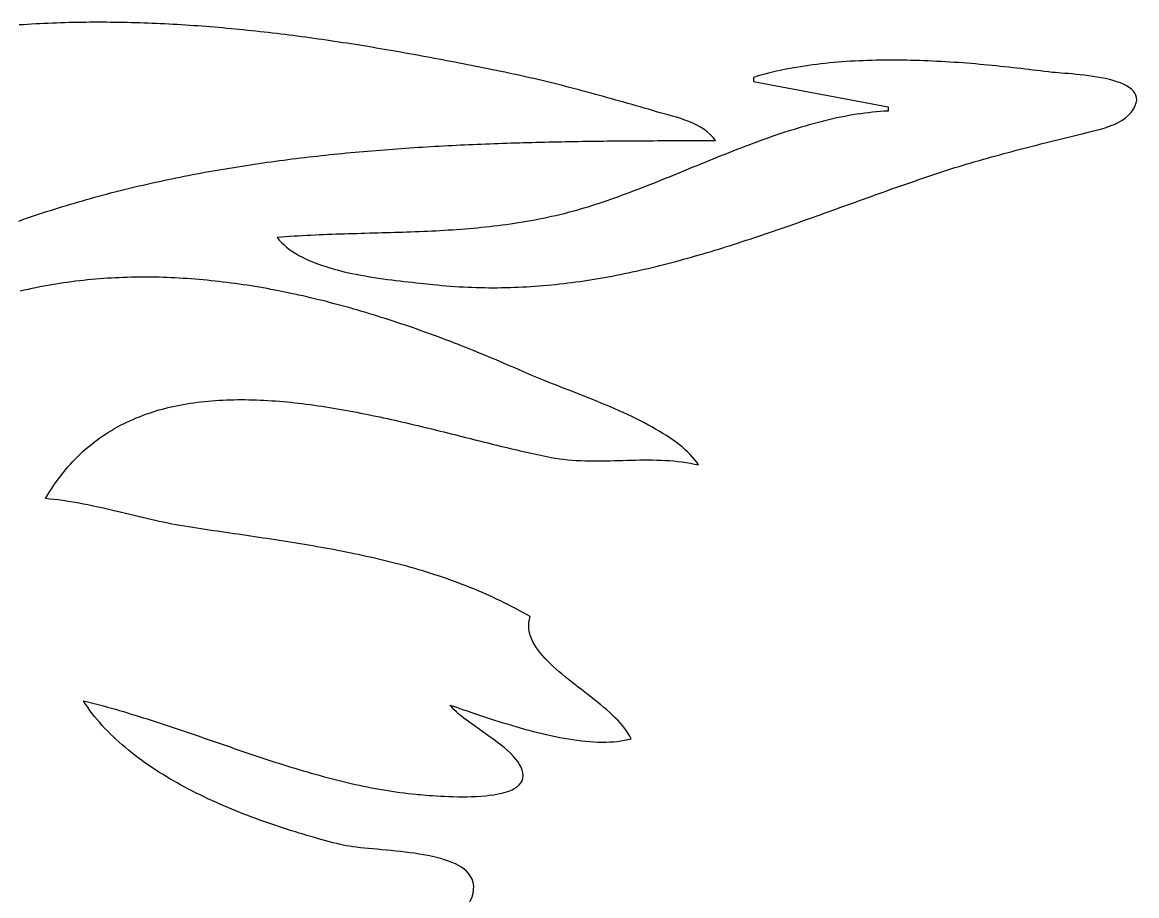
# Model space of a CAD drawing. Extents: x 0 to 3997, y 0 to 1531.
# Drawn here: x 3595.5 to 3860, y 764.7 to 972.1 of the extents above; entities that cross this region are included whole.
import ezdxf

# ---------------------------------------------------------------- set-up
doc = ezdxf.new("R2010")
doc.units = 0
doc.layers.add('C159', color=159, linetype='CONTINUOUS')

msp = doc.modelspace()

# ---------------------------------------------------------------- linework, layer by layer
at = {"layer": 'C159'}
for points in [[(3711, 959.9968), (3710.0127, 960.2008), (3709.0256, 960.404), (3708.0386, 960.6063), (3707.0518, 960.8077), (3706.065, 961.0081), (3705.0784, 961.2075), (3704.092, 961.4059), (3703.1056, 961.6034), (3702.1194, 961.7997), (3701.1333, 961.995), (3700.1473, 962.1892), (3699.1614, 962.3823), (3698.1756, 962.5742), (3697.1899, 962.765), (3696.2043, 962.9545), (3695.2189, 963.1429), (3694.2335, 963.33), (3693.2482, 963.5158), (3692.263, 963.7003), (3691.2779, 963.8835), (3690.2929, 964.0654), (3689.308, 964.2459), (3688.3231, 964.4249), (3687.3384, 964.6026), (3686.3537, 964.7789), (3685.369, 964.9536), (3684.3845, 965.1269), (3683.4, 965.2986), (3682.4156, 965.4689), (3681.4313, 965.6375), (3680.447, 965.8046), (3679.4627, 965.97), (3678.4786, 966.1338), (3677.4944, 966.2959), (3676.5104, 966.4563), (3675.5264, 966.6151), (3674.5424, 966.7721), (3673.5584, 966.9273), (3672.5745, 967.0807), (3671.5907, 967.2323), (3670.6069, 967.3821), (3669.6231, 967.53), (3668.6393, 967.676), (3667.6556, 967.8201), (3666.6719, 967.9623), (3665.6882, 968.1025), (3664.7045, 968.2407), (3663.7208, 968.3769), (3662.7372, 968.5111), (3661.7536, 968.6432), (3660.77, 968.7732), (3659.7863, 968.9012), (3658.8027, 969.0269), (3657.8191, 969.1506), (3656.8355, 969.272), (3655.8519, 969.3912), (3654.8682, 969.5082), (3653.8846, 969.6229), (3652.901, 969.7354), (3651.9173, 969.8455), (3650.9336, 969.9533), (3649.9499, 970.0588), (3648.9662, 970.1619), (3647.9824, 970.2625), (3646.9987, 970.3607), (3646.0148, 970.4565), (3645.031, 970.5498), (3644.0471, 970.6406), (3643.0632, 970.7288), (3642.0792, 970.8145), (3641.0952, 970.8977), (3640.1112, 970.9782), (3639.1271, 971.0561), (3638.1429, 971.1313), (3637.1587, 971.2038), (3636.1745, 971.2737), (3635.1901, 971.3408), (3634.2057, 971.4052), (3633.2213, 971.4668), (3632.2368, 971.5255), (3631.2522, 971.5815), (3630.2675, 971.6346), (3629.2828, 971.6848), (3628.298, 971.7322), (3627.3131, 971.7766), (3626.3281, 971.818), (3625.343, 971.8565), (3624.3579, 971.892), (3623.3726, 971.9244), (3622.3873, 971.9538), (3621.4019, 971.9802), (3620.4163, 972.0034), (3619.4307, 972.0235), (3618.4449, 972.0405), (3617.4591, 972.0542), (3616.4731, 972.0648), (3615.4871, 972.0722), (3614.5009, 972.0763), (3613.5146, 972.0772), (3612.5282, 972.0747), (3611.5416, 972.0689), (3610.5549, 972.0598), (3609.5681, 972.0473), (3608.5812, 972.0315), (3607.5941, 972.0122), (3606.6069, 971.9894), (3605.6196, 971.9632), (3604.6321, 971.9335), (3603.6445, 971.9003), (3602.6567, 971.8635), (3601.6688, 971.8231), (3600.6808, 971.7792), (3599.6925, 971.7316), (3598.7042, 971.6805), (3597.7156, 971.6256), (3596.7269, 971.567), (3595.7381, 971.5048), (3594.749, 971.4388)], [(3859.6318, 952.2963), (3859.866, 952.9742), (3859.9659, 953.6098), (3859.9392, 954.2045), (3859.7934, 954.76), (3859.5364, 955.2775), (3859.1757, 955.7587), (3858.7191, 956.2049), (3858.1744, 956.6177), (3857.5491, 956.9986), (3856.851, 957.349), (3856.0878, 957.6703), (3855.2672, 957.9641), (3854.3968, 958.2319), (3853.4844, 958.4751), (3852.5377, 958.6952), (3851.5643, 958.8937), (3850.572, 959.0721), (3849.5685, 959.2318), (3848.5613, 959.3743), (3847.5584, 959.501), (3846.5672, 959.6136), (3845.5956, 959.7134), (3844.6513, 959.8019), (3843.7418, 959.8807), (3842.875, 959.9511), (3842.0585, 960.0147), (3841.2999, 960.0729), (3840.6071, 960.1272), (3839.9878, 960.1791), (3839.4495, 960.23), (3839, 960.2816), (3838.088, 960.3992), (3837.1691, 960.5162), (3836.2435, 960.6323), (3835.3114, 960.7475), (3834.373, 960.8615), (3833.4285, 960.9742), (3832.4782, 961.0856), (3831.5222, 961.1954), (3830.5607, 961.3035), (3829.594, 961.4099), (3828.6222, 961.5143), (3827.6457, 961.6165), (3826.6645, 961.7166), (3825.6789, 961.8143), (3824.6891, 961.9095), (3823.6953, 962.0021), (3822.6977, 962.0919), (3821.6966, 962.1787), (3820.692, 962.2625), (3819.6844, 962.3432), (3818.6738, 962.4205), (3817.6604, 962.4943), (3816.6445, 962.5646), (3815.6263, 962.631), (3814.606, 962.6937), (3813.5837, 962.7523), (3812.5598, 962.8067), (3811.5344, 962.8569), (3810.5077, 962.9026), (3809.48, 962.9438), (3808.4513, 962.9802), (3807.4221, 963.0118), (3806.3924, 963.0385), (3805.3624, 963.06), (3804.3325, 963.0762), (3803.3027, 963.0871), (3802.2733, 963.0924), (3801.2445, 963.0921), (3800.2166, 963.086), (3799.1896, 963.0739), (3798.1639, 963.0557), (3797.1396, 963.0313), (3796.117, 963.0006), (3795.0962, 962.9634), (3794.0775, 962.9195), (3793.0611, 962.8689), (3792.0471, 962.8113), (3791.0358, 962.7467), (3790.0275, 962.675), (3789.0222, 962.5959), (3788.0203, 962.5093), (3787.0219, 962.4152), (3786.0272, 962.3133), (3785.0365, 962.2036), (3784.0499, 962.0858), (3783.0677, 961.9599), (3782.09, 961.8257), (3781.1172, 961.6831), (3780.1493, 961.5319), (3779.1866, 961.372), (3778.2293, 961.2033), (3777.2777, 961.0256), (3776.3318, 960.8388), (3775.3921, 960.6428), (3774.4585, 960.4374), (3773.5314, 960.2224), (3772.6109, 959.9978), (3771.6974, 959.7634), (3770.7909, 959.519), (3769.8917, 959.2646), (3769, 959)], [(3746, 950.8587), (3745.0351, 951.1368), (3744.0701, 951.4149), (3743.1049, 951.6928), (3742.1395, 951.9705), (3741.1738, 952.2477), (3740.2078, 952.5245), (3739.2415, 952.8006), (3738.275, 953.0759), (3737.3081, 953.3504), (3736.3408, 953.6239), (3735.3732, 953.8963), (3734.4052, 954.1675), (3733.4367, 954.4373), (3732.4678, 954.7056), (3731.4985, 954.9724), (3730.5287, 955.2374), (3729.5584, 955.5006), (3728.5876, 955.7619), (3727.6162, 956.0211), (3726.6442, 956.2782), (3725.6717, 956.5329), (3724.6986, 956.7852), (3723.7249, 957.035), (3722.7505, 957.2821), (3721.7754, 957.5264), (3720.7997, 957.7679), (3719.8232, 958.0063), (3718.846, 958.2416), (3717.8681, 958.4737), (3716.8894, 958.7023), (3715.9099, 958.9275), (3714.9297, 959.1491), (3713.9485, 959.3669), (3712.9665, 959.5809), (3711.9837, 959.7909), (3711, 959.9969)], [(3769, 959), (3769, 958), (3801, 952), (3801, 951), (3800.0715, 950.9505), (3799.1415, 950.8873), (3798.2101, 950.8105), (3797.2772, 950.7204), (3796.343, 950.6173), (3795.4074, 950.5016), (3794.4707, 950.3735), (3793.5326, 950.2332), (3792.5935, 950.0812), (3791.6532, 949.9176), (3790.7119, 949.7428), (3789.7695, 949.5571), (3788.8262, 949.3607), (3787.882, 949.154), (3786.937, 948.9372), (3785.9911, 948.7106), (3785.0445, 948.4745), (3784.0972, 948.2293), (3783.1492, 947.9751), (3782.2007, 947.7124), (3781.2516, 947.4413), (3780.3019, 947.1621), (3779.3519, 946.8753), (3778.4014, 946.5809), (3777.4506, 946.2795), (3776.4995, 945.9711), (3775.5482, 945.6562), (3774.5966, 945.335), (3773.6449, 945.0078), (3772.6931, 944.6749), (3771.7413, 944.3365), (3770.7895, 943.9931), (3769.8377, 943.6448), (3768.8861, 943.292), (3767.9346, 942.9349), (3766.9833, 942.5739), (3766.0323, 942.2092), (3765.0816, 941.8411), (3764.1313, 941.4699), (3763.1814, 941.0959), (3762.2319, 940.7194), (3761.283, 940.3407), (3760.3346, 939.9601), (3759.3869, 939.5779), (3758.4398, 939.1943), (3757.4935, 938.8096), (3756.5479, 938.4242), (3755.6031, 938.0383), (3754.6592, 937.6522), (3753.7162, 937.2663), (3752.7743, 936.8807), (3751.8333, 936.4959), (3750.8934, 936.112), (3749.9546, 935.7294), (3749.017, 935.3483), (3748.0807, 934.9691), (3747.1456, 934.5921), (3746.2118, 934.2175), (3745.2794, 933.8456), (3744.3485, 933.4767), (3743.419, 933.1112), (3742.4911, 932.7492), (3741.5647, 932.3911), (3740.64, 932.0372), (3739.717, 931.6878), (3738.7957, 931.3432), (3737.8762, 931.0035), (3736.9585, 930.6693), (3736.0427, 930.3407), (3735.1289, 930.018), (3734.217, 929.7015), (3733.3072, 929.3915), (3732.3995, 929.0883), (3731.4939, 928.7922), (3730.5905, 928.5035), (3729.6894, 928.2225), (3728.7906, 927.9494), (3727.8941, 927.6845), (3727, 927.4283)], [(3727, 927.4282), (3726.02, 927.1567), (3725.04, 926.8951), (3724.0601, 926.6432), (3723.0803, 926.4009), (3722.1004, 926.1678), (3721.1206, 925.9438), (3720.1407, 925.7287), (3719.1608, 925.5223), (3718.1809, 925.3244), (3717.201, 925.1347), (3716.221, 924.9531), (3715.241, 924.7794), (3714.261, 924.6133), (3713.2808, 924.4547), (3712.3006, 924.3033), (3711.3203, 924.159), (3710.3399, 924.0215), (3709.3594, 923.8906), (3708.3788, 923.7662), (3707.398, 923.648), (3706.4171, 923.5358), (3705.4361, 923.4294), (3704.4549, 923.3286), (3703.4736, 923.2333), (3702.4921, 923.1431), (3701.5104, 923.0579), (3700.5286, 922.9776), (3699.5465, 922.9018), (3698.5642, 922.8304), (3697.5817, 922.7631), (3696.599, 922.6999), (3695.6161, 922.6404), (3694.6329, 922.5845), (3693.6494, 922.5319), (3692.6657, 922.4825), (3691.6818, 922.436), (3690.6975, 922.3923), (3689.7129, 922.3511), (3688.7281, 922.3123), (3687.7429, 922.2756), (3686.7575, 922.2408), (3685.7717, 922.2077), (3684.7855, 922.1761), (3683.7991, 922.1459), (3682.8122, 922.1167), (3681.825, 922.0885), (3680.8374, 922.0609), (3679.8495, 922.0339), (3678.8611, 922.0071), (3677.8724, 921.9805), (3676.8832, 921.9536), (3675.8937, 921.9265), (3674.9037, 921.8989), (3673.9132, 921.8705), (3672.9223, 921.8411), (3671.931, 921.8106), (3670.9392, 921.7788), (3669.9469, 921.7454), (3668.9541, 921.7102), (3667.9609, 921.6731), (3666.9671, 921.6338), (3665.9728, 921.5922), (3664.978, 921.5479), (3663.9827, 921.5009), (3662.9869, 921.4509), (3661.9904, 921.3977), (3660.9935, 921.3411), (3659.9959, 921.2809), (3658.9978, 921.2169), (3657.9991, 921.1489), (3656.9998, 921.0766), (3656, 921), (3656.4878, 920.3839), (3657.0252, 919.7925), (3657.6097, 919.2251), (3658.2393, 918.6814), (3658.9117, 918.1605), (3659.6247, 917.6621), (3660.3761, 917.1854), (3661.1637, 916.73), (3661.9852, 916.2952), (3662.8385, 915.8804), (3663.7214, 915.4852), (3664.6316, 915.1089), (3665.567, 914.7509), (3666.5253, 914.4107), (3667.5044, 914.0876), (3668.5019, 913.7812), (3669.5158, 913.4908), (3670.5438, 913.2159), (3671.5836, 912.9558), (3672.6332, 912.7101), (3673.6902, 912.4781), (3674.7525, 912.2592), (3675.8179, 912.053), (3676.8841, 911.8587), (3677.9489, 911.6758), (3679.0102, 911.5039), (3680.0657, 911.3421), (3681.1132, 911.1901), (3682.1506, 911.0472), (3683.1755, 910.9128), (3684.1859, 910.7864), (3685.1794, 910.6674), (3686.1539, 910.5553), (3687.1071, 910.4493), (3688.037, 910.349), (3688.9411, 910.2538), (3689.8174, 910.1632), (3690.6637, 910.0764), (3691.4777, 909.993), (3692.2572, 909.9124), (3693, 909.8341), (3694.0347, 909.7274), (3695.0669, 909.6291), (3696.0964, 909.5391), (3697.1234, 909.4574), (3698.1477, 909.3839), (3699.1696, 909.3185), (3700.189, 909.2611), (3701.2059, 909.2116), (3702.2204, 909.1699), (3703.2326, 909.136), (3704.2423, 909.1099), (3705.2498, 909.0913), (3706.2549, 909.0802), (3707.2578, 909.0766), (3708.2584, 909.0803), (3709.2569, 909.0914), (3710.2532, 909.1096), (3711.2473, 909.1349), (3712.2394, 909.1673), (3713.2294, 909.2067), (3714.2173, 909.2529), (3715.2033, 909.3059), (3716.1872, 909.3657), (3717.1693, 909.4321), (3718.1494, 909.505), (3719.1276, 909.5844), (3720.104, 909.6702), (3721.0786, 909.7623), (3722.0514, 909.8606), (3723.0225, 909.9651), (3723.9919, 910.0757), (3724.9595, 910.1922), (3725.9255, 910.3147), (3726.8899, 910.443), (3727.8527, 910.577), (3728.814, 910.7167), (3729.7737, 910.862), (3730.732, 911.0127), (3731.6888, 911.1689), (3732.6441, 911.3305), (3733.5981, 911.4973), (3734.5507, 911.6693), (3735.502, 911.8464), (3736.452, 912.0285), (3737.4007, 912.2155), (3738.3482, 912.4074), (3739.2944, 912.6041), (3740.2396, 912.8054), (3741.1835, 913.0114), (3742.1264, 913.2219), (3743.0682, 913.4369), (3744.009, 913.6562), (3744.9487, 913.8799), (3745.8875, 914.1077), (3746.8253, 914.3397), (3747.7623, 914.5757), (3748.6983, 914.8157), (3749.6335, 915.0595), (3750.5679, 915.3072), (3751.5015, 915.5586), (3752.4343, 915.8136), (3753.3665, 916.0722), (3754.2979, 916.3343), (3755.2287, 916.5998), (3756.1589, 916.8686), (3757.0884, 917.1407), (3758.0175, 917.4159), (3758.946, 917.6941), (3759.874, 917.9754), (3760.8015, 918.2596), (3761.7286, 918.5466), (3762.6553, 918.8364), (3763.5817, 919.1289), (3764.5077, 919.4239), (3765.4334, 919.7215), (3766.3589, 920.0215), (3767.2841, 920.3238), (3768.2091, 920.6284), (3769.1339, 920.9352), (3770.0586, 921.2441), (3770.9832, 921.5551), (3771.9077, 921.868), (3772.8322, 922.1827), (3773.7567, 922.4992), (3774.6811, 922.8174), (3775.6057, 923.1373), (3776.5303, 923.4587), (3777.455, 923.7815), (3778.3799, 924.1058), (3779.305, 924.4313), (3780.2303, 924.7581), (3781.1558, 925.0859), (3782.0816, 925.4149), (3783.0077, 925.7448), (3783.9342, 926.0756), (3784.861, 926.4072), (3785.7883, 926.7396), (3786.716, 927.0726), (3787.6441, 927.4062), (3788.5728, 927.7403), (3789.502, 928.0747), (3790.4317, 928.4096), (3791.3621, 928.7446), (3792.2931, 929.0798), (3793.2248, 929.4151), (3794.1571, 929.7505), (3795.0902, 930.0857), (3796.024, 930.4208), (3796.9587, 930.7556), (3797.8941, 931.0901), (3798.8305, 931.4243), (3799.7677, 931.7579), (3800.7058, 932.091), (3801.6449, 932.4234), (3802.5849, 932.7552), (3803.526, 933.0861), (3804.4682, 933.4161), (3805.4114, 933.7452), (3806.3557, 934.0732), (3807.3012, 934.4001), (3808.2479, 934.7258), (3809.1957, 935.0502), (3810.1448, 935.3732), (3811.0952, 935.6948), (3812.0469, 936.0148), (3813, 936.3333), (3813.9559, 936.649), (3814.9134, 936.96), (3815.8724, 937.2666), (3816.8328, 937.5688), (3817.7946, 937.8669), (3818.7577, 938.1609), (3819.722, 938.451), (3820.6875, 938.7374), (3821.6541, 939.0202), (3822.6218, 939.2996), (3823.5905, 939.5758), (3824.5602, 939.8488), (3825.5308, 940.1189), (3826.5023, 940.3862), (3827.4746, 940.6509), (3828.4475, 940.913), (3829.4212, 941.1729), (3830.3955, 941.4305), (3831.3704, 941.6861), (3832.3458, 941.9399), (3833.3216, 942.1919), (3834.2979, 942.4424), (3835.2745, 942.6914), (3836.2514, 942.9392), (3837.2285, 943.1859), (3838.2058, 943.4317), (3839.1832, 943.6766), (3840.1606, 943.921), (3841.1381, 944.1648), (3842.1155, 944.4083), (3843.0929, 944.6517), (3844.07, 944.895), (3845.047, 945.1385), (3846.0236, 945.3822), (3847, 945.6265), (3847.874, 945.8394), (3848.7944, 946.0582), (3849.7494, 946.2892), (3850.7272, 946.5386), (3851.7162, 946.8128), (3852.7045, 947.1179), (3853.6804, 947.4603), (3854.6321, 947.8463), (3855.548, 948.2822), (3856.4163, 948.7742), (3857.2252, 949.3286), (3857.9629, 949.9518), (3858.6178, 950.6499), (3859.1781, 951.4293), (3859.632, 952.2963)], [(3594.6569, 924.8944), (3595.5921, 925.2245), (3596.5287, 925.5507), (3597.4664, 925.8732), (3598.4054, 926.1919), (3599.3457, 926.5068), (3600.2871, 926.818), (3601.2298, 927.1255), (3602.1736, 927.4293), (3603.1186, 927.7294), (3604.0648, 928.0259), (3605.0121, 928.3188), (3605.9606, 928.6081), (3606.9102, 928.8938), (3607.8609, 929.1759), (3608.8127, 929.4546), (3609.7656, 929.7297), (3610.7196, 930.0013), (3611.6746, 930.2694), (3612.6307, 930.5341), (3613.5879, 930.7954), (3614.546, 931.0533), (3615.5052, 931.3078), (3616.4654, 931.559), (3617.4266, 931.8068), (3618.3888, 932.0513), (3619.3519, 932.2925), (3620.316, 932.5305), (3621.2811, 932.7652), (3622.247, 932.9967), (3623.2139, 933.225), (3624.1817, 933.4501), (3625.1504, 933.6721), (3626.12, 933.8909), (3627.0905, 934.1067), (3628.0618, 934.3193), (3629.0339, 934.5289), (3630.0069, 934.7354), (3630.9807, 934.9389), (3631.9553, 935.1394), (3632.9308, 935.337), (3633.907, 935.5316), (3634.8839, 935.7232), (3635.8617, 935.9119), (3636.8402, 936.0978), (3637.8194, 936.2808), (3638.7993, 936.4609), (3639.78, 936.6382), (3640.7614, 936.8128), (3641.7434, 936.9845), (3642.7261, 937.1535), (3643.7095, 937.3198), (3644.6936, 937.4833), (3645.6782, 937.6442), (3646.6635, 937.8024), (3647.6495, 937.9579), (3648.636, 938.1109), (3649.6231, 938.2612), (3650.6108, 938.409), (3651.599, 938.5542), (3652.5878, 938.6968), (3653.5772, 938.837), (3654.5671, 938.9747), (3655.5575, 939.1099), (3656.5484, 939.2427), (3657.5397, 939.373), (3658.5316, 939.501), (3659.524, 939.6265), (3660.5168, 939.7497), (3661.51, 939.8706), (3662.5037, 939.9892), (3663.4977, 940.1055), (3664.4922, 940.2195), (3665.4871, 940.3313), (3666.4824, 940.4409), (3667.478, 940.5482), (3668.474, 940.6534), (3669.4704, 940.7565), (3670.4671, 940.8574), (3671.4641, 940.9561), (3672.4614, 941.0528), (3673.459, 941.1475), (3674.4569, 941.2401), (3675.455, 941.3307), (3676.4535, 941.4192), (3677.4521, 941.5058), (3678.451, 941.5905), (3679.4502, 941.6732), (3680.4495, 941.754), (3681.4491, 941.8329), (3682.4488, 941.91), (3683.4487, 941.9852), (3684.4488, 942.0586), (3685.449, 942.1302), (3686.4493, 942.2), (3687.4498, 942.268), (3688.4504, 942.3344), (3689.4511, 942.399), (3690.4519, 942.4619), (3691.4527, 942.5232), (3692.4537, 942.5828), (3693.4547, 942.6408), (3694.4557, 942.6972), (3695.4567, 942.752), (3696.4578, 942.8053), (3697.4589, 942.8571), (3698.4599, 942.9073), (3699.4609, 942.956), (3700.462, 943.0033), (3701.4629, 943.0492), (3702.4638, 943.0936), (3703.4646, 943.1366), (3704.4654, 943.1783), (3705.4661, 943.2185), (3706.4666, 943.2575), (3707.467, 943.2951), (3708.4673, 943.3315), (3709.4675, 943.3666), (3710.4675, 943.4005), (3711.4673, 943.4331), (3712.467, 943.4645), (3713.4665, 943.4948), (3714.4657, 943.5239), (3715.4648, 943.5519), (3716.4636, 943.5787), (3717.4622, 943.6045), (3718.4605, 943.6292), (3719.4585, 943.6529), (3720.4563, 943.6756), (3721.4538, 943.6972), (3722.451, 943.7179), (3723.4479, 943.7376), (3724.4444, 943.7564), (3725.4406, 943.7743), (3726.4365, 943.7913), (3727.432, 943.8074), (3728.4271, 943.8227), (3729.4218, 943.8371), (3730.4162, 943.8508), (3731.4101, 943.8637), (3732.4036, 943.8758), (3733.3967, 943.8873), (3734.3893, 943.898), (3735.3814, 943.908), (3736.3731, 943.9173), (3737.3643, 943.926), (3738.355, 943.9341), (3739.3452, 943.9416), (3740.3349, 943.9485), (3741.324, 943.9548), (3742.3126, 943.9607), (3743.3006, 943.966), (3744.2881, 943.9708), (3745.275, 943.9752), (3746.2613, 943.9791), (3747.2469, 943.9826), (3748.232, 943.9857), (3749.2164, 943.9884), (3750.2002, 943.9908), (3751.1833, 943.9928), (3752.1658, 943.9946), (3753.1476, 943.996), (3754.1287, 943.9972), (3755.109, 943.9981), (3756.0887, 943.9988), (3757.0676, 943.9994), (3758.0458, 943.9997), (3759.0233, 943.9999), (3760, 944), (3759.4174, 944.7619), (3758.7617, 945.4579), (3758.0401, 946.0926), (3757.2599, 946.6705), (3756.4285, 947.1963), (3755.5532, 947.6746), (3754.6414, 948.11), (3753.7003, 948.5071), (3752.7373, 948.8705), (3751.7598, 949.2049), (3750.7751, 949.5148), (3749.7905, 949.8048), (3748.8134, 950.0796), (3747.851, 950.3438), (3746.9107, 950.602), (3746, 950.8588)], [(3715, 888.861), (3714.1231, 889.2503), (3713.2445, 889.6378), (3712.3645, 890.0236), (3711.4828, 890.4076), (3710.5996, 890.7897), (3709.7149, 891.1698), (3708.8287, 891.548), (3707.9409, 891.9242), (3707.0517, 892.2983), (3706.1611, 892.6703), (3705.269, 893.0401), (3704.3755, 893.4077), (3703.4805, 893.7731), (3702.5842, 894.1362), (3701.6866, 894.4969), (3700.7876, 894.8552), (3699.8872, 895.2111), (3698.9855, 895.5644), (3698.0826, 895.9153), (3697.1784, 896.2635), (3696.2729, 896.6091), (3695.3662, 896.9521), (3694.4582, 897.2923), (3693.5491, 897.6297), (3692.6388, 897.9643), (3691.7273, 898.2961), (3690.8146, 898.6249), (3689.9008, 898.9508), (3688.986, 899.2736), (3688.07, 899.5934), (3687.1529, 899.9101), (3686.2348, 900.2237), (3685.3157, 900.534), (3684.3955, 900.8411), (3683.4743, 901.1449), (3682.5521, 901.4453), (3681.629, 901.7424), (3680.7049, 902.036), (3679.7799, 902.3262), (3678.854, 902.6128), (3677.9272, 902.8958), (3676.9995, 903.1753), (3676.071, 903.451), (3675.1416, 903.723), (3674.2113, 903.9913), (3673.2803, 904.2557), (3672.3485, 904.5163), (3671.416, 904.773), (3670.4826, 905.0257), (3669.5486, 905.2744), (3668.6138, 905.5191), (3667.6784, 905.7596), (3666.7422, 905.9961), (3665.8054, 906.2283), (3664.868, 906.4563), (3663.9299, 906.68), (3662.9913, 906.8994), (3662.052, 907.1144), (3661.1122, 907.3249), (3660.1718, 907.531), (3659.2309, 907.7326), (3658.2895, 907.9296), (3657.3476, 908.122), (3656.4052, 908.3097), (3655.4624, 908.4927), (3654.5191, 908.6709), (3653.5754, 908.8444), (3652.6313, 909.013), (3651.6868, 909.1767), (3650.7419, 909.3354), (3649.7967, 909.4892), (3648.8511, 909.6379), (3647.9052, 909.7815), (3646.9591, 909.92), (3646.0126, 910.0533), (3645.0659, 910.1813), (3644.119, 910.3041), (3643.1718, 910.4216), (3642.2244, 910.5337), (3641.2768, 910.6404), (3640.3291, 910.7416), (3639.3812, 910.8373), (3638.4332, 910.9274), (3637.4851, 911.0119), (3636.5368, 911.0908), (3635.5885, 911.164), (3634.6401, 911.2314), (3633.6917, 911.293), (3632.7433, 911.3488), (3631.7948, 911.3987), (3630.8464, 911.4426), (3629.898, 911.4806), (3628.9496, 911.5125), (3628.0013, 911.5383), (3627.0531, 911.5581), (3626.105, 911.5716), (3625.157, 911.5789), (3624.2092, 911.58), (3623.2615, 911.5747), (3622.314, 911.5631), (3621.3667, 911.545), (3620.4196, 911.5205), (3619.4727, 911.4895), (3618.526, 911.452), (3617.5797, 911.4078), (3616.6336, 911.357), (3615.6878, 911.2995), (3614.7423, 911.2353), (3613.7972, 911.1643), (3612.8524, 911.0864), (3611.908, 911.0017), (3610.964, 910.91), (3610.0204, 910.8113), (3609.0773, 910.7056), (3608.1346, 910.5929), (3607.1923, 910.473), (3606.2505, 910.346), (3605.3093, 910.2117), (3604.3685, 910.0702), (3603.4283, 909.9214), (3602.4886, 909.7652), (3601.5495, 909.6016), (3600.611, 909.4306), (3599.6732, 909.2521), (3598.7359, 909.066), (3597.7993, 908.8723), (3596.8633, 908.671), (3595.9281, 908.462), (3594.9935, 908.2453)], [(3635, 852.2746), (3634.0006, 852.4347), (3633.0013, 852.6059), (3632.0021, 852.7874), (3631.003, 852.9784), (3630.0039, 853.178), (3629.005, 853.3854), (3628.006, 853.5998), (3627.0071, 853.8203), (3626.0083, 854.0461), (3625.0094, 854.2764), (3624.0105, 854.5104), (3623.0115, 854.7472), (3622.0126, 854.986), (3621.0135, 855.226), (3620.0144, 855.4663), (3619.0153, 855.7062), (3618.016, 855.9448), (3617.0166, 856.1812), (3616.0171, 856.4147), (3615.0175, 856.6444), (3614.0177, 856.8695), (3613.0177, 857.0891), (3612.0175, 857.3025), (3611.0172, 857.5088), (3610.0166, 857.7072), (3609.0159, 857.8969), (3608.0149, 858.0769), (3607.0136, 858.2466), (3606.0121, 858.4051), (3605.0103, 858.5515), (3604.0081, 858.685), (3603.0057, 858.8048), (3602.003, 858.91), (3601, 859), (3601.4912, 859.8324), (3601.9924, 860.6468), (3602.5032, 861.4434), (3603.0236, 862.2224), (3603.5535, 862.9838), (3604.0927, 863.7279), (3604.6413, 864.4547), (3605.1989, 865.1646), (3605.7656, 865.8575), (3606.3412, 866.5337), (3606.9255, 867.1934), (3607.5186, 867.8366), (3608.1202, 868.4635), (3608.7303, 869.0743), (3609.3487, 869.6692), (3609.9754, 870.2483), (3610.6102, 870.8117), (3611.2529, 871.3597), (3611.9036, 871.8923), (3612.562, 872.4097), (3613.2281, 872.9121), (3613.9017, 873.3996), (3614.5828, 873.8724), (3615.2712, 874.3307), (3615.9667, 874.7746), (3616.6694, 875.2042), (3617.379, 875.6197), (3618.0956, 876.0213), (3618.8188, 876.4091), (3619.5487, 876.7833), (3620.2851, 877.144), (3621.0279, 877.4914), (3621.777, 877.8256), (3622.5323, 878.1469), (3623.2937, 878.4553), (3624.061, 878.751), (3624.8341, 879.0341), (3625.613, 879.3049), (3626.3974, 879.5635), (3627.1874, 879.81), (3627.9828, 880.0445), (3628.7834, 880.2674), (3629.5891, 880.4786), (3630.4, 880.6783), (3631.2157, 880.8668), (3632.0363, 881.0442), (3632.8615, 881.2105), (3633.6914, 881.366), (3634.5257, 881.5109), (3635.3643, 881.6452), (3636.2073, 881.7692), (3637.0543, 881.883), (3637.9054, 881.9867), (3638.7603, 882.0806), (3639.6191, 882.1647), (3640.4815, 882.2392), (3641.3475, 882.3043), (3642.2169, 882.3601), (3643.0897, 882.4068), (3643.9657, 882.4446), (3644.8448, 882.4735), (3645.7269, 882.4938), (3646.6119, 882.5056), (3647.4996, 882.5091), (3648.39, 882.5043), (3649.2829, 882.4916), (3650.1782, 882.471), (3651.0759, 882.4426), (3651.9758, 882.4067), (3652.8777, 882.3634), (3653.7816, 882.3128), (3654.6873, 882.2552), (3655.5948, 882.1906), (3656.504, 882.1192), (3657.4146, 882.0412), (3658.3266, 881.9567), (3659.24, 881.8659), (3660.1544, 881.769), (3661.07, 881.666), (3661.9865, 881.5572), (3662.9038, 881.4427), (3663.8219, 881.3227), (3664.7405, 881.1972), (3665.6596, 881.0666), (3666.5791, 880.9308), (3667.4989, 880.7902), (3668.4188, 880.6447), (3669.3388, 880.4947), (3670.2586, 880.3402), (3671.1783, 880.1815), (3672.0977, 880.0186), (3673.0166, 879.8517), (3673.935, 879.6809), (3674.8528, 879.5065), (3675.7698, 879.3286), (3676.6859, 879.1473), (3677.601, 878.9628), (3678.5151, 878.7753), (3679.4279, 878.5848), (3680.3394, 878.3917), (3681.2494, 878.1959), (3682.1579, 877.9977), (3683.0647, 877.7972), (3683.9697, 877.5946), (3684.8728, 877.39), (3685.7739, 877.1837), (3686.6728, 876.9757), (3687.5696, 876.7661), (3688.4639, 876.5553), (3689.3558, 876.3432), (3690.2451, 876.1301), (3691.1317, 875.9162), (3692.0155, 875.7015), (3692.8964, 875.4863), (3693.7743, 875.2706), (3694.6489, 875.0547), (3695.5204, 874.8387), (3696.3884, 874.6227), (3697.2529, 874.407), (3698.1139, 874.1916), (3698.9711, 873.9768), (3699.8245, 873.7626), (3700.6739, 873.5493), (3701.5193, 873.337), (3702.3605, 873.1258), (3703.1973, 872.9159), (3704.0298, 872.7074), (3704.8578, 872.5006), (3705.6812, 872.2955), (3706.4998, 872.0924), (3707.3135, 871.8913), (3708.1223, 871.6925), (3708.9259, 871.4961), (3709.7244, 871.3022), (3710.5176, 871.111), (3711.3053, 870.9226), (3712.0875, 870.7373), (3712.864, 870.5551), (3713.6348, 870.3763), (3714.3996, 870.2009), (3715.1585, 870.0292), (3715.9113, 869.8612), (3716.6578, 869.6972), (3717.398, 869.5373), (3718.1318, 869.3817), (3718.8589, 869.2304), (3719.5794, 869.0838), (3720.2932, 868.9418), (3721, 868.8048), (3721.9887, 868.6286), (3722.98, 868.4769), (3723.9735, 868.3482), (3724.9693, 868.2408), (3725.967, 868.1533), (3726.9666, 868.084), (3727.9678, 868.0315), (3728.9705, 867.994), (3729.9745, 867.9702), (3730.9797, 867.9583), (3731.9859, 867.9569), (3732.9929, 867.9645), (3734.0006, 867.9793), (3735.0087, 867.9999), (3736.0172, 868.0247), (3737.0259, 868.0522), (3738.0345, 868.0807), (3739.043, 868.1088), (3740.0512, 868.1348), (3741.0588, 868.1573), (3742.0658, 868.1745), (3743.0719, 868.1851), (3744.077, 868.1873), (3745.081, 868.1797), (3746.0836, 868.1608), (3747.0848, 868.1288), (3748.0842, 868.0823), (3749.0819, 868.0197), (3750.0775, 867.9395), (3751.0709, 867.84), (3752.0621, 867.7198), (3753.0507, 867.5773), (3754.0367, 867.4108), (3755.0198, 867.2189), (3756, 867), (3755.5681, 867.6219), (3755.0937, 868.236), (3754.5781, 868.8424), (3754.0232, 869.441), (3753.4304, 870.032), (3752.8014, 870.6154), (3752.1378, 871.1912), (3751.4412, 871.7595), (3750.7132, 872.3204), (3749.9554, 872.8738), (3749.1695, 873.4198), (3748.357, 873.9585), (3747.5195, 874.4899), (3746.6588, 875.0141), (3745.7762, 875.5311), (3744.8736, 876.0409), (3743.9525, 876.5436), (3743.0144, 877.0393), (3742.0611, 877.528), (3741.0941, 878.0097), (3740.115, 878.4845), (3739.1255, 878.9524), (3738.1271, 879.4136), (3737.1215, 879.8679), (3736.1102, 880.3155), (3735.0949, 880.7564), (3734.0772, 881.1907), (3733.0587, 881.6185), (3732.041, 882.0396), (3731.0258, 882.4543), (3730.0146, 882.8625), (3729.009, 883.2644), (3728.0106, 883.6598), (3727.0211, 884.049), (3726.0421, 884.4319), (3725.0752, 884.8086), (3724.1219, 885.1791), (3723.184, 885.5435), (3722.2629, 885.9018), (3721.3604, 886.2541), (3720.478, 886.6004), (3719.6173, 886.9408), (3718.78, 887.2753), (3717.9676, 887.604), (3717.1818, 887.9268), (3716.4242, 888.2439), (3715.6964, 888.5553), (3715, 888.8611)], [(3714.3642, 793.2098), (3714.3085, 793.8891), (3714.1463, 794.5662), (3713.885, 795.2407), (3713.5319, 795.9123), (3713.0944, 796.5809), (3712.5798, 797.2461), (3711.9955, 797.9077), (3711.3489, 798.5655), (3710.6472, 799.2192), (3709.8979, 799.8685), (3709.1084, 800.5133), (3708.2859, 801.1532), (3707.4378, 801.788), (3706.5715, 802.4175), (3705.6944, 803.0413), (3704.8138, 803.6594), (3703.937, 804.2713), (3703.0714, 804.8769), (3702.2244, 805.4758), (3701.4034, 806.068), (3700.6156, 806.653), (3699.8685, 807.2307), (3699.1693, 807.8007), (3698.5256, 808.3629), (3697.9445, 808.9171), (3697.4335, 809.4628), (3697, 810), (3697.7659, 809.7393), (3698.5565, 809.4691), (3699.3706, 809.1902), (3700.2071, 808.9036), (3701.0648, 808.6102), (3701.9427, 808.3109), (3702.8397, 808.0066), (3703.7546, 807.6984), (3704.6863, 807.3871), (3705.6336, 807.0736), (3706.5956, 806.7589), (3707.571, 806.444), (3708.5587, 806.1297), (3709.5577, 805.817), (3710.5668, 805.5068), (3711.5848, 805.2001), (3712.6108, 804.8977), (3713.6435, 804.6007), (3714.6818, 804.31), (3715.7246, 804.0264), (3716.7709, 803.7509), (3717.8195, 803.4845), (3718.8692, 803.2281), (3719.919, 802.9825), (3720.9677, 802.7489), (3722.0142, 802.528), (3723.0575, 802.3208), (3724.0963, 802.1283), (3725.1297, 801.9513), (3726.1563, 801.7909), (3727.1752, 801.6479), (3728.1853, 801.5233), (3729.1853, 801.418), (3730.1743, 801.3329), (3731.151, 801.269), (3732.1143, 801.2272), (3733.0632, 801.2085), (3733.9966, 801.2137), (3734.9132, 801.2439), (3735.812, 801.2998), (3736.6919, 801.3826), (3737.5518, 801.493), (3738.3905, 801.6321), (3739.2069, 801.8008), (3740, 802), (3739.6767, 802.6372), (3739.3051, 803.2704), (3738.8878, 803.8998), (3738.4276, 804.5257), (3737.927, 805.1484), (3737.3889, 805.768), (3736.8159, 806.3849), (3736.2106, 806.9993), (3735.5759, 807.6114), (3734.9144, 808.2216), (3734.2288, 808.83), (3733.5218, 809.4369), (3732.796, 810.0426), (3732.0543, 810.6473), (3731.2992, 811.2513), (3730.5335, 811.8548), (3729.7599, 812.4581), (3728.9811, 813.0614), (3728.1997, 813.665), (3727.4185, 814.2692), (3726.6402, 814.8741), (3725.8674, 815.4801), (3725.1029, 816.0875), (3724.3493, 816.6963), (3723.6094, 817.307), (3722.8858, 817.9198), (3722.1813, 818.5349), (3721.4985, 819.1525), (3720.8401, 819.773), (3720.2089, 820.3966), (3719.6075, 821.0235), (3719.0386, 821.6539), (3718.505, 822.2883), (3718.0093, 822.9267), (3717.5542, 823.5695), (3717.1424, 824.2169), (3716.7766, 824.8691), (3716.4595, 825.5265), (3716.1938, 826.1892), (3715.9823, 826.8576), (3715.8275, 827.5318), (3715.7322, 828.2122), (3715.6991, 828.8989), (3715.7309, 829.5923), (3715.8303, 830.2925), (3716, 831), (3715.1324, 831.5004), (3714.2612, 831.9914), (3713.3866, 832.473), (3712.5084, 832.9454), (3711.6268, 833.4086), (3710.7418, 833.8628), (3709.8536, 834.3081), (3708.962, 834.7447), (3708.0673, 835.1727), (3707.1694, 835.5922), (3706.2685, 836.0033), (3705.3645, 836.4063), (3704.4575, 836.8011), (3703.5476, 837.1879), (3702.6349, 837.5669), (3701.7193, 837.9382), (3700.801, 838.3019), (3699.88, 838.6581), (3698.9564, 839.007), (3698.0302, 839.3488), (3697.1015, 839.6834), (3696.1703, 840.0111), (3695.2367, 840.332), (3694.3008, 840.6462), (3693.3625, 840.9538), (3692.422, 841.255), (3691.4793, 841.55), (3690.5345, 841.8387), (3689.5877, 842.1214), (3688.6388, 842.3982), (3687.6879, 842.6692), (3686.7352, 842.9345), (3685.7806, 843.1943), (3684.8242, 843.4487), (3683.8661, 843.6979), (3682.9063, 843.9419), (3681.9449, 844.1809), (3680.982, 844.415), (3680.0175, 844.6443), (3679.0516, 844.869), (3678.0843, 845.0892), (3677.1156, 845.3051), (3676.1457, 845.5167), (3675.1745, 845.7241), (3674.2022, 845.9276), (3673.2288, 846.1273), (3672.2543, 846.3232), (3671.2788, 846.5155), (3670.3024, 846.7043), (3669.325, 846.8898), (3668.3469, 847.0721), (3667.368, 847.2513), (3666.3883, 847.4275), (3665.4081, 847.6009), (3664.4272, 847.7716), (3663.4457, 847.9398), (3662.4638, 848.1054), (3661.4814, 848.2688), (3660.4987, 848.43), (3659.5156, 848.5891), (3658.5323, 848.7463), (3657.5488, 848.9017), (3656.5651, 849.0555), (3655.5813, 849.2076), (3654.5975, 849.3584), (3653.6137, 849.5079), (3652.6299, 849.6562), (3651.6464, 849.8035), (3650.6629, 849.9499), (3649.6798, 850.0955), (3648.6969, 850.2405), (3647.7144, 850.385), (3646.7323, 850.5291), (3645.7507, 850.6729), (3644.7696, 850.8166), (3643.7891, 850.9603), (3642.8092, 851.1041), (3641.83, 851.2482), (3640.8516, 851.3926), (3639.874, 851.5376), (3638.8972, 851.6832), (3637.9214, 851.8296), (3636.9465, 851.9769), (3635.9727, 852.1252), (3635, 852.2747)], [(3671, 776.895), (3670.1485, 777.1106), (3669.2886, 777.332), (3668.4206, 777.5592), (3667.5449, 777.7923), (3666.6619, 778.0313), (3665.7719, 778.2763), (3664.8753, 778.5274), (3663.9725, 778.7845), (3663.0638, 779.0478), (3662.1498, 779.3172), (3661.2306, 779.5929), (3660.3068, 779.8748), (3659.3786, 780.1631), (3658.4464, 780.4578), (3657.5107, 780.7589), (3656.5718, 781.0665), (3655.6301, 781.3807), (3654.6859, 781.7015), (3653.7397, 782.0289), (3652.7918, 782.363), (3651.8425, 782.7038), (3650.8923, 783.0515), (3649.9416, 783.406), (3648.9906, 783.7674), (3648.0399, 784.1357), (3647.0897, 784.5111), (3646.1404, 784.8935), (3645.1925, 785.283), (3644.2463, 785.6797), (3643.3021, 786.0836), (3642.3604, 786.4947), (3641.4215, 786.9132), (3640.4858, 787.339), (3639.5537, 787.7723), (3638.6255, 788.213), (3637.7017, 788.6612), (3636.7825, 789.117), (3635.8685, 789.5804), (3634.9599, 790.0515), (3634.0571, 790.5304), (3633.1605, 791.0169), (3632.2706, 791.5114), (3631.3876, 792.0137), (3630.5119, 792.5239), (3629.6439, 793.0421), (3628.784, 793.5683), (3627.9326, 794.1026), (3627.09, 794.6451), (3626.2567, 795.1957), (3625.4329, 795.7546), (3624.6192, 796.3218), (3623.8157, 796.8973), (3623.023, 797.4811), (3622.2414, 798.0735), (3621.4712, 798.6743), (3620.713, 799.2837), (3619.9669, 799.9016), (3619.2334, 800.5283), (3618.513, 801.1636), (3617.8058, 801.8076), (3617.1125, 802.4605), (3616.4332, 803.1222), (3615.7684, 803.7928), (3615.1185, 804.4724), (3614.4838, 805.161), (3613.8647, 805.8586), (3613.2616, 806.5653), (3612.6749, 807.2812), (3612.1049, 808.0064), (3611.552, 808.7407), (3611.0167, 809.4844), (3610.4992, 810.2375), (3610, 811), (3610.9496, 810.7682), (3611.8989, 810.5307), (3612.8478, 810.2875), (3613.7965, 810.0388), (3614.745, 809.7848), (3615.6931, 809.5257), (3616.641, 809.2617), (3617.5887, 808.993), (3618.5361, 808.7197), (3619.4834, 808.4421), (3620.4304, 808.1603), (3621.3772, 807.8744), (3622.3239, 807.5848), (3623.2705, 807.2916), (3624.2169, 806.9949), (3625.1631, 806.6949), (3626.1093, 806.3919), (3627.0553, 806.0859), (3628.0013, 805.7773), (3628.9472, 805.4661), (3629.893, 805.1526), (3630.8388, 804.837), (3631.7846, 804.5194), (3632.7304, 804.2), (3633.6761, 803.879), (3634.6219, 803.5566), (3635.5677, 803.2329), (3636.5135, 802.9082), (3637.4594, 802.5827), (3638.4053, 802.2564), (3639.3514, 801.9297), (3640.2975, 801.6026), (3641.2437, 801.2755), (3642.1901, 800.9484), (3643.1366, 800.6215), (3644.0832, 800.2951), (3645.0301, 799.9692), (3645.977, 799.6442), (3646.9242, 799.3201), (3647.8716, 798.9973), (3648.8192, 798.6757), (3649.767, 798.3557), (3650.7151, 798.0374), (3651.6635, 797.721), (3652.6121, 797.4067), (3653.561, 797.0947), (3654.5102, 796.7851), (3655.4598, 796.4782), (3656.4096, 796.1741), (3657.3598, 795.873), (3658.3104, 795.5751), (3659.2613, 795.2805), (3660.2126, 794.9895), (3661.1643, 794.7023), (3662.1165, 794.419), (3663.069, 794.1398), (3664.022, 793.8649), (3664.9755, 793.5945), (3665.9294, 793.3288), (3666.8838, 793.0679), (3667.8387, 792.812), (3668.7941, 792.5614), (3669.75, 792.3162), (3670.7065, 792.0765), (3671.6635, 791.8426), (3672.6211, 791.6147), (3673.5793, 791.3929), (3674.538, 791.1775), (3675.4974, 790.9686), (3676.4574, 790.7663), (3677.418, 790.5709), (3678.3793, 790.3826), (3679.3412, 790.2016), (3680.3038, 790.028), (3681.2671, 789.8619), (3682.2311, 789.7037), (3683.1958, 789.5535), (3684.1613, 789.4115), (3685.1275, 789.2777), (3686.0944, 789.1526), (3687.0621, 789.0361), (3688.0306, 788.9286), (3689, 788.8302), (3689.4373, 788.7881), (3689.9677, 788.7386), (3690.5842, 788.6833), (3691.2796, 788.6244), (3692.0471, 788.5635), (3692.8795, 788.5028), (3693.77, 788.4441), (3694.7114, 788.3892), (3695.6968, 788.3402), (3696.7191, 788.2989), (3697.7713, 788.2672), (3698.8465, 788.2471), (3699.9376, 788.2404), (3701.0376, 788.249), (3702.1394, 788.275), (3703.2362, 788.3201), (3704.3207, 788.3863), (3705.3862, 788.4755), (3706.4255, 788.5897), (3707.4316, 788.7306), (3708.3975, 788.9003), (3709.3162, 789.1006), (3710.1807, 789.3335), (3710.9839, 789.6009), (3711.7189, 789.9046), (3712.3787, 790.2466), (3712.9562, 790.6289), (3713.4444, 791.0532), (3713.8364, 791.5215), (3714.125, 792.0358), (3714.3033, 792.5979), (3714.3644, 793.2098)], [(3701.8056, 769.4899), (3701.3885, 770.0438), (3700.897, 770.5612), (3700.3353, 771.0434), (3699.7076, 771.492), (3699.018, 771.9085), (3698.2708, 772.2944), (3697.4702, 772.6514), (3696.6204, 772.9808), (3695.7256, 773.2843), (3694.7899, 773.5633), (3693.8175, 773.8194), (3692.8128, 774.0541), (3691.7798, 774.2689), (3690.7228, 774.4654), (3689.6459, 774.6451), (3688.5534, 774.8095), (3687.4495, 774.9601), (3686.3383, 775.0985), (3685.224, 775.2262), (3684.1109, 775.3447), (3683.0032, 775.4556), (3681.905, 775.5603), (3680.8206, 775.6604), (3679.7541, 775.7575), (3678.7098, 775.853), (3677.6918, 775.9485), (3676.7043, 776.0455), (3675.7516, 776.1456), (3674.8378, 776.2502), (3673.9672, 776.3609), (3673.1439, 776.4792), (3672.3721, 776.6066), (3671.6561, 776.7447), (3671, 776.8951)], [(3696.9567, 758.7423), (3697.6805, 759.0871), (3698.3967, 759.5282), (3699.0939, 760.0555), (3699.7605, 760.6591), (3700.3851, 761.329), (3700.9563, 762.0554), (3701.4627, 762.8282), (3701.8928, 763.6375), (3702.2351, 764.4734), (3702.4782, 765.326), (3702.6107, 766.1852), (3702.6212, 767.0411), (3702.4981, 767.8839), (3702.23, 768.7035), (3701.8056, 769.49)]]:
    msp.add_lwpolyline(points, dxfattribs=at)

doc.saveas('drawing.dxf')
